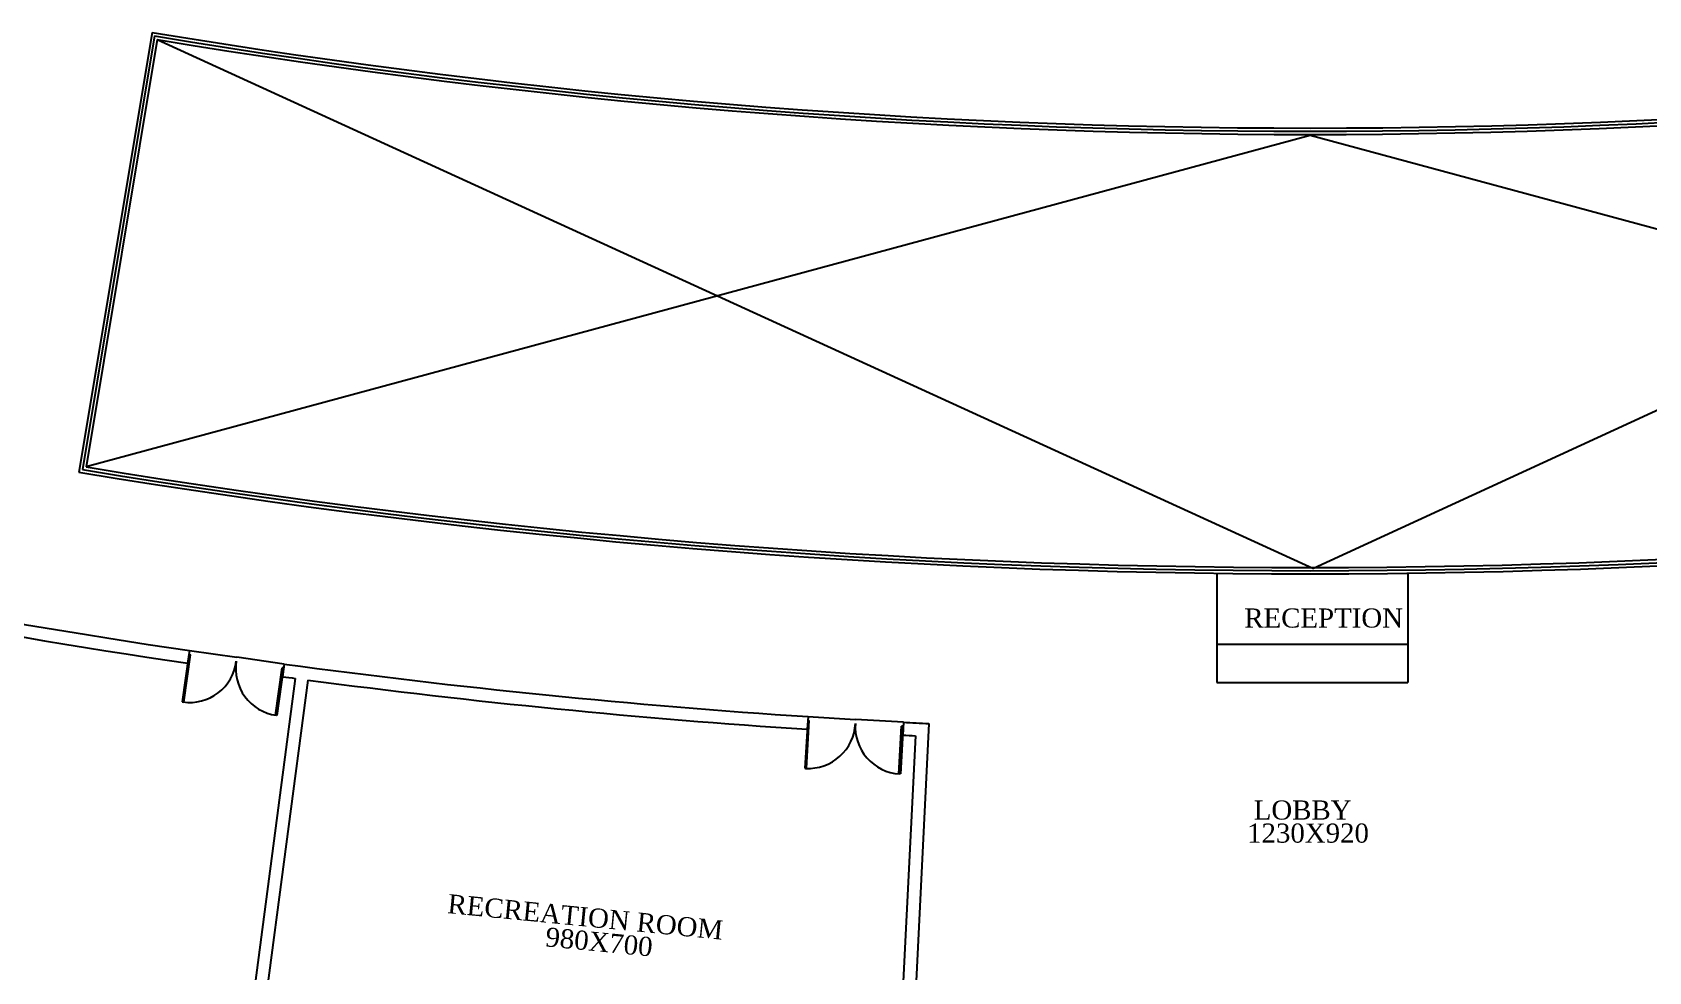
# Model space of a CAD drawing. Header units: metres. Extents: x 159409 to 239023, y 50504 to 95165.
# Drawn here: x 173805 to 176343, y 78471 to 79946 of the extents above; entities that cross this region are included whole.
import ezdxf

# ---------------------------------------------------------------- set-up
doc = ezdxf.new("R2010")
doc.units = ezdxf.units.M
doc.header["$MEASUREMENT"] = 0
doc.layers.add('TEXT', color=3, linetype='Continuous')
doc.styles.add('DIM', font='times.ttf', dxfattribs={"height": 0.3})
doc.styles.get("Standard").update_dxf_attribs({"font": 'times.ttf', "height": 18})

# ---------------------------------------------------------------- blocks, each defined once
blk = doc.blocks.new('RYTRTRTRTRT')
at = {"color": 8}
for p, q in [((42.518, 61.153), (42.518, 61.753)), ((42.518, 61.753), (42.538, 61.753)), ((42.538, 61.753), (42.538, 61.153)), ((43.718, 61.753), (43.698, 61.753)), ((43.698, 61.753), (43.698, 61.153)), ((43.718, 61.153), (43.718, 61.753)), ((42.518, 61.153), (42.538, 61.153)), ((42.518, 61.103), (43.118, 61.103)), ((43.718, 61.103), (43.118, 61.103)), ((43.718, 61.153), (43.698, 61.153))]:
    blk.add_line(p, q, dxfattribs=at)
for centre, start, end in [((42.528, 61.163), 359.0371, 90), ((43.708, 61.163), 90, 180.9629)]:
    blk.add_arc(centre, 0.59, start, end, dxfattribs=at)

msp = doc.modelspace()

# ---------------------------------------------------------------- linework, layer by layer
at = {"color": 0, "ltscale": 8}
for p, q in [((173992.707, 79945.831, -4.392), (173877.77, 79255.332, -4.392)), ((173996.818, 79940.079, -4.392), (173883.523, 79259.444, -4.392)), ((174000.93, 79934.33, -4.392), (173889.277, 79263.558, -4.392)), ((174000.93, 79934.33, -4.392), (175816.826, 79103.973, -4.392)), ((177622.559, 79934.33, -4.392), (175816.826, 79103.973, -4.392)), ((175811.745, 79783.972, -4.392), (173889.277, 79263.558, -4.392)), ((177734.212, 79263.558, -4.392), (175811.745, 79783.972, -4.392))]:
    msp.add_line(p, q, dxfattribs=at)
at = {"color": 0, "ltscale": 10}
for p, q in [((175664.997, 79094.969, -4.392), (175664.997, 78924.96, -4.392)), ((175964.997, 79094.969, -4.392), (175964.997, 78924.96, -4.392)), ((175664.997, 78984.96, -4.392), (175964.997, 78984.96, -4.392)), ((174051.564, 78975.013, -4.392), (174048.629, 78955.173, -4.392)), ((174217.548, 78931.406, -4.392), (174126.079, 78237.407, -4.392)), ((174200.339, 78953.897, -4.392), (174197.66, 78934.078, -4.392)), ((174237.374, 78928.776, -4.392), (174145.905, 78234.778, -4.392)), ((175664.997, 78924.96, -4.392), (175964.997, 78924.96, -4.392)), ((175023.037, 78871.358, -4.392), (175021.726, 78851.401, -4.392)), ((175172.868, 78862.451, -4.392), (175171.872, 78842.475, -4.392)), ((175212.815, 78860.393, -4.392), (175176.965, 78141.286, -4.392)), ((175191.845, 78841.43, -4.392), (175156.99, 78142.297, -4.392))]:
    msp.add_line(p, q, dxfattribs=at)
at = {"color": 0, "ltscale": 8}
for radius, start, end in [(11078.5, 260.5495079, 279.4504921), (11083.5, 260.5753552, 279.4246448), (11088.5, 260.6011793, 279.3988207), (11773.5, 260.5738404, 279.4261596), (11768.5, 260.5981936, 279.4018064), (11778.5, 260.5495079, 279.4504921)]:
    msp.add_arc((175811.745, 90873.972, -4.392), radius, start, end, dxfattribs=at)
at = {"color": 0, "ltscale": 10}
for radius, start, end in [(12028.5, 256.587375, 261.5854133), (12048.5, 256.6349293, 261.5859416), (12048.5, 262.3011889, 262.396614), (12028.5, 262.3011889, 266.2404249), (12048.5, 262.4917226, 266.2404249), (12028.5, 266.9553841, 267.1459179), (12048.5, 266.9557004, 267.0508093)]:
    msp.add_arc((175811.745, 90873.972, -4.392), radius, start, end, dxfattribs=at)

# ---------------------------------------------------------------- block references
at = {"color": 4}
for p, xscale, yscale, zscale, rotation in [((180549.179, 85779.164, -4.392), 125.2224257317923, 125.2224257317923, 125.2224257317923, 171.9028054502414), ((180941.736, 86184.537, -4.392), 125.2224257317922, 125.2224257317922, 125.2224257317922, 176.5979045021725)]:
    msp.add_blockref('RYTRTRTRTRT', p, dxfattribs=dict(at, xscale=xscale, yscale=yscale, zscale=zscale, rotation=rotation))

# ---------------------------------------------------------------- texts
at = {"color": 4, "ltscale": 10, "char_height": 30, "attachment_point": 1}
for s, insert in [('{\\C3;RECEPTION}', (175708.304, 79041.187, -4.392)), ('{\\C3;LOBBY}', (175723.138, 78739.708, -4.392)), ('{\\C3;1230X920}', (175712.698, 78703.45, -4.392))]:
    msp.add_mtext_dynamic_manual_height_columns(s, width=421.90125, gutter_width=90, heights=[0], dxfattribs=dict(at, insert=insert))
at = {"layer": 'TEXT', "lineweight": -2, "ltscale": 2, "char_height": 30, "width": 592.79045, "attachment_point": 9, "rotation": 354.464538, "style": 'DIM'}
for s, insert in [('{\\C3;RECREATION ROOM}', (174887.982, 78520.578, -4.392)), ('{\\C3;980X700}', (174777.313, 78494.109, -4.392))]:
    msp.add_mtext(s, dxfattribs=dict(at, insert=insert))

doc.saveas('drawing.dxf')
